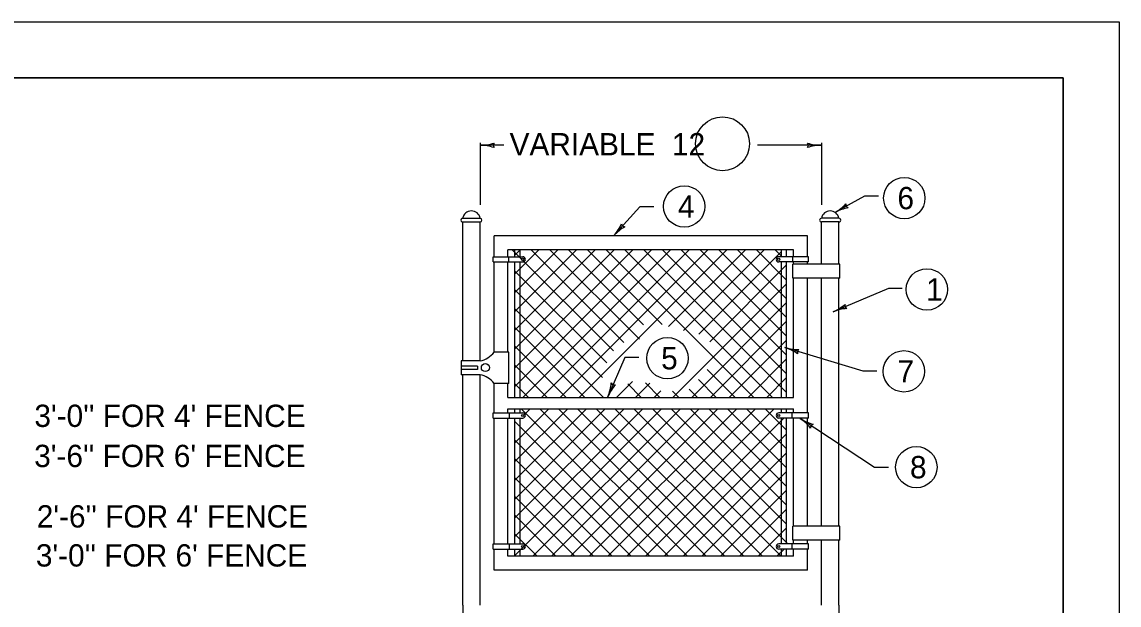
# Model space of a CAD drawing. Extents: x 1000 to 1036.3, y 1000 to 1022.
# Drawn here: x 1026.16 to 1036, y 1016.77 to 1022 of the extents above; entities that cross this region are included whole.
import ezdxf

# ---------------------------------------------------------------- set-up
doc = ezdxf.new("R2010")
doc.units = 0
for name, color, linetype in [('Level 1', 7, 'Continuous'), ('Level 10', 7, 'Continuous'), ('Level 11', 7, 'Continuous')]:
    doc.layers.add(name, color=color, linetype=linetype)

msp = doc.modelspace()

# ---------------------------------------------------------------- linework, layer by layer
at = {"layer": 'Level 1'}
for p, q in [((1030.2678, 1020.9153), (1030.2678, 1020.3592)), ((1030.4797, 1020.8932), (1030.2678, 1020.8932)), ((1033.3303, 1020.8932), (1032.7568, 1020.8932)), ((1033.3303, 1020.9153), (1033.3303, 1020.3592)), ((1033.7175, 1020.4375), (1033.4507, 1020.2901)), ((1033.8425, 1020.4375), (1033.7175, 1020.4375)), ((1031.7023, 1020.34), (1031.4682, 1020.0835)), ((1031.8273, 1020.34), (1031.7023, 1020.34)), ((1030.1115, 1020.2387), (1030.2678, 1020.2387)), ((1030.1115, 1020.2058), (1030.2678, 1020.2058)), ((1030.1118, 1018.9596), (1030.1118, 1020.2058)), ((1030.2678, 1018.9596), (1030.2678, 1020.2058)), ((1033.4867, 1020.2387), (1033.3303, 1020.2387)), ((1033.4867, 1020.2058), (1033.3303, 1020.2058)), ((1033.3303, 1019.8263), (1033.3303, 1020.2058)), ((1033.4864, 1019.8263), (1033.4864, 1020.2058)), ((1033.2053, 1020.0807), (1030.3928, 1020.0807)), ((1030.3928, 1019.8932), (1030.3928, 1020.0807)), ((1033.2053, 1019.8932), (1033.2053, 1020.0807)), ((1033.0803, 1019.9557), (1030.5178, 1019.9557)), ((1030.5178, 1019.8932), (1030.5178, 1019.9557)), ((1030.5569, 1019.9557), (1031.4632, 1019.0494)), ((1030.5803, 1019.8932), (1030.5803, 1019.9557)), ((1030.5803, 1019.9088), (1030.6273, 1019.9557)), ((1030.5803, 1019.7403), (1030.7957, 1019.9557)), ((1030.5803, 1019.5718), (1030.9642, 1019.9557)), ((1030.5803, 1019.4034), (1031.1326, 1019.9557)), ((1030.5803, 1019.2349), (1031.301, 1019.9557)), ((1030.5803, 1019.0665), (1031.4695, 1019.9557)), ((1030.5803, 1018.8981), (1031.6379, 1019.9557)), ((1030.5803, 1018.7296), (1031.8063, 1019.9557)), ((1030.6273, 1019.8932), (1030.6273, 1019.9557)), ((1030.6506, 1018.6314), (1031.9748, 1019.9557)), ((1030.7254, 1019.9557), (1031.5586, 1019.1226)), ((1030.819, 1018.6314), (1032.1433, 1019.9557)), ((1030.8938, 1019.9557), (1031.6966, 1019.153)), ((1030.9875, 1018.6314), (1032.3118, 1019.9557)), ((1031.0623, 1019.9557), (1031.7346, 1019.2834)), ((1031.1559, 1018.6314), (1032.4802, 1019.9557)), ((1031.2308, 1019.9557), (1031.9024, 1019.284)), ((1031.3992, 1019.9557), (1032.7234, 1018.6314)), ((1031.5677, 1019.9557), (1032.8919, 1018.6314)), ((1031.7361, 1019.9557), (1033.0178, 1018.6739)), ((1031.9045, 1019.9557), (1033.0178, 1018.8423)), ((1031.9595, 1019.2666), (1032.6486, 1019.9557)), ((1032.073, 1019.9557), (1033.0178, 1019.0108)), ((1032.0917, 1019.2303), (1032.8171, 1019.9557)), ((1032.2414, 1019.9557), (1033.0178, 1019.1793)), ((1032.4099, 1019.9557), (1033.0178, 1019.3478)), ((1032.5783, 1019.9557), (1033.0178, 1019.5162)), ((1032.7468, 1019.9557), (1033.0178, 1019.6846)), ((1032.9153, 1019.9557), (1032.9778, 1019.8932)), ((1032.9708, 1019.8932), (1032.9708, 1019.9557)), ((1033.0178, 1019.8932), (1033.0178, 1019.9557)), ((1033.0803, 1019.8932), (1033.0803, 1019.9557)), ((1030.3853, 1019.8932), (1030.6508, 1019.8932)), ((1030.3853, 1019.8464), (1030.3853, 1019.8932)), ((1030.5253, 1019.8464), (1030.5253, 1019.8932)), ((1032.2291, 1019.1993), (1032.9708, 1019.941)), ((1033.2128, 1019.8932), (1032.9473, 1019.8932)), ((1033.0728, 1019.8464), (1033.0728, 1019.8932)), ((1033.2128, 1019.8464), (1033.2128, 1019.8932)), ((1030.3853, 1019.8464), (1030.6508, 1019.8464)), ((1030.3928, 1019.0377), (1030.3928, 1019.8464)), ((1030.5178, 1019.0377), (1030.5178, 1019.8464)), ((1030.5803, 1018.6314), (1030.5803, 1019.8464)), ((1030.5803, 1019.7638), (1031.4041, 1018.9401)), ((1030.6273, 1018.6314), (1030.6273, 1019.8464)), ((1032.3285, 1019.1302), (1033.0178, 1019.8195)), ((1033.2128, 1019.8464), (1032.9473, 1019.8464)), ((1032.9708, 1018.6314), (1032.9708, 1019.8464)), ((1033.0178, 1018.6314), (1033.0178, 1019.8464)), ((1033.4939, 1019.8263), (1033.0728, 1019.8263)), ((1033.0728, 1019.7013), (1033.0728, 1019.8263)), ((1033.0803, 1019.8263), (1033.0803, 1019.8464)), ((1033.2053, 1019.8263), (1033.2053, 1019.8464)), ((1033.4939, 1019.7013), (1033.4939, 1019.8263)), ((1031.9982, 1018.6314), (1033.0178, 1019.6511)), ((1033.4939, 1019.7013), (1033.0728, 1019.7013)), ((1033.0803, 1018.6314), (1033.0803, 1019.7013)), ((1033.2053, 1018.4925), (1033.2053, 1019.7013)), ((1033.3303, 1017.4752), (1033.3303, 1019.7013)), ((1033.4864, 1017.4752), (1033.4864, 1019.7013)), ((1030.5803, 1019.5954), (1031.3655, 1018.8103)), ((1033.9304, 1019.608), (1033.4344, 1019.3987)), ((1034.0554, 1019.608), (1033.9304, 1019.608)), ((1032.1666, 1018.6314), (1033.0178, 1019.4826)), ((1030.5803, 1019.4269), (1031.3758, 1018.6314)), ((1030.5803, 1019.2585), (1031.2074, 1018.6314)), ((1032.3351, 1018.6314), (1033.0178, 1019.3142)), ((1030.5803, 1019.0901), (1031.039, 1018.6314)), ((1032.5035, 1018.6314), (1033.0178, 1019.1458)), ((1033.7034, 1018.8673), (1033.0028, 1019.0778)), ((1030.5253, 1019.0377), (1030.3928, 1019.0377)), ((1030.5253, 1018.7564), (1030.5253, 1019.0377)), ((1031.566, 1018.9899), (1031.414, 1018.6377)), ((1031.691, 1018.9899), (1031.566, 1018.9899)), ((1032.6719, 1018.6314), (1033.0178, 1018.9773)), ((1030.2678, 1018.9596), (1030.0968, 1018.9596)), ((1030.0968, 1018.9596), (1030.0968, 1018.8346)), ((1030.2438, 1018.9127), (1030.0968, 1018.9127)), ((1030.2438, 1018.8815), (1030.0968, 1018.8815)), ((1030.2438, 1018.9127), (1030.2438, 1018.8815)), ((1030.5803, 1018.9216), (1030.8705, 1018.6314)), ((1032.3048, 1018.8817), (1032.555, 1018.6314)), ((1033.8284, 1018.8673), (1033.7034, 1018.8673)), ((1030.2678, 1018.8346), (1030.0968, 1018.8346)), ((1030.1118, 1016.7683), (1030.1118, 1018.8346)), ((1030.2678, 1016.7683), (1030.2678, 1018.8346)), ((1031.4928, 1018.6314), (1031.6344, 1018.773)), ((1032.2269, 1018.7911), (1032.3866, 1018.6314)), ((1032.8404, 1018.6314), (1033.0178, 1018.8088)), ((1030.3928, 1018.4925), (1030.3928, 1018.7564)), ((1030.5253, 1018.7564), (1030.3929, 1018.7564)), ((1030.5178, 1018.6314), (1030.5178, 1018.7564)), ((1030.5803, 1018.7532), (1030.7021, 1018.6314)), ((1031.5918, 1018.7523), (1031.7128, 1018.6314)), ((1031.6613, 1018.6314), (1031.79, 1018.7602)), ((1031.7503, 1018.7623), (1031.8812, 1018.6314)), ((1031.8298, 1018.6314), (1031.8888, 1018.6905)), ((1031.9948, 1018.6863), (1032.0497, 1018.6314)), ((1032.1433, 1018.7063), (1032.2181, 1018.6314)), ((1030.5178, 1018.6314), (1033.0803, 1018.6314)), ((1030.3853, 1018.4925), (1030.6508, 1018.4925)), ((1030.3853, 1018.4457), (1030.3853, 1018.4925)), ((1030.5178, 1018.5299), (1033.0803, 1018.5299)), ((1030.5178, 1018.4925), (1030.5178, 1018.5299)), ((1030.5311, 1018.4457), (1030.5311, 1018.4925)), ((1030.5724, 1017.2057), (1031.8967, 1018.5299)), ((1030.5803, 1018.4925), (1030.5803, 1018.5299)), ((1030.5803, 1018.2243), (1030.886, 1018.5299)), ((1030.5803, 1018.0558), (1031.0544, 1018.5299)), ((1030.5803, 1017.8873), (1031.2228, 1018.5299)), ((1030.5803, 1017.7189), (1031.3913, 1018.5299)), ((1030.5803, 1017.5505), (1031.5598, 1018.5299)), ((1030.5803, 1017.382), (1031.7283, 1018.5299)), ((1030.6273, 1018.4925), (1030.6273, 1018.5299)), ((1030.6351, 1018.5299), (1031.9593, 1017.2057)), ((1030.6801, 1018.4925), (1030.7175, 1018.5299)), ((1030.7408, 1017.2057), (1032.0651, 1018.5299)), ((1030.8036, 1018.5299), (1032.1278, 1017.2057)), ((1030.9093, 1017.2057), (1032.2336, 1018.5299)), ((1030.972, 1018.5299), (1032.2963, 1017.2057)), ((1031.0778, 1017.2057), (1032.402, 1018.5299)), ((1031.1405, 1018.5299), (1032.4648, 1017.2057)), ((1031.2462, 1017.2057), (1032.5704, 1018.5299)), ((1031.3089, 1018.5299), (1032.6332, 1017.2057)), ((1031.4147, 1017.2057), (1032.7389, 1018.5299)), ((1031.4773, 1018.5299), (1032.8016, 1017.2057)), ((1031.5831, 1017.2057), (1032.9073, 1018.5299)), ((1031.6458, 1018.5299), (1032.9701, 1017.2057)), ((1031.8143, 1018.5299), (1033.0273, 1017.3169)), ((1031.9827, 1018.5299), (1033.0178, 1017.4948)), ((1032.1512, 1018.5299), (1033.0178, 1017.6633)), ((1032.3196, 1018.5299), (1033.0178, 1017.8317)), ((1032.4881, 1018.5299), (1033.0178, 1018.0002)), ((1032.6565, 1018.5299), (1033.0178, 1018.1686)), ((1032.8249, 1018.5299), (1033.0178, 1018.337)), ((1033.2128, 1018.4925), (1032.9473, 1018.4925)), ((1032.9708, 1018.4925), (1032.9708, 1018.5299)), ((1033.0178, 1018.4925), (1033.0178, 1018.5299)), ((1033.0671, 1018.4457), (1033.0671, 1018.4925)), ((1033.0803, 1018.4925), (1033.0803, 1018.5299)), ((1033.2128, 1018.4457), (1033.2128, 1018.4925)), ((1030.3853, 1018.4457), (1030.6518, 1018.4457)), ((1030.3928, 1017.3169), (1030.3928, 1018.4457)), ((1030.5178, 1017.3169), (1030.5178, 1018.4457)), ((1030.5803, 1017.3169), (1030.5803, 1018.4457)), ((1030.5803, 1018.4163), (1031.7909, 1017.2057)), ((1030.6273, 1017.3169), (1030.6273, 1018.4457)), ((1031.7515, 1017.2057), (1032.9915, 1018.4457)), ((1033.2128, 1018.4457), (1032.9463, 1018.4457)), ((1032.9708, 1017.3169), (1032.9708, 1018.4457)), ((1033.0178, 1017.3169), (1033.0178, 1018.4457)), ((1033.0803, 1017.4752), (1033.0803, 1018.4457)), ((1033.8075, 1018.0018), (1033.1396, 1018.4415)), ((1033.2053, 1017.4752), (1033.2053, 1018.4457)), ((1031.92, 1017.2057), (1033.0178, 1018.3035)), ((1030.5803, 1018.2478), (1031.6225, 1017.2057)), ((1030.5803, 1018.0793), (1031.454, 1017.2057)), ((1032.0884, 1017.2057), (1033.0178, 1018.135)), ((1033.9325, 1018.0018), (1033.8075, 1018.0018)), ((1030.5803, 1017.9109), (1031.2856, 1017.2057)), ((1032.2569, 1017.2057), (1033.0178, 1017.9666)), ((1032.4253, 1017.2057), (1033.0178, 1017.7982)), ((1030.5803, 1017.7425), (1031.1172, 1017.2057)), ((1032.5938, 1017.2057), (1033.0178, 1017.6297)), ((1030.5803, 1017.574), (1030.9487, 1017.2057)), ((1030.5803, 1017.4056), (1030.7803, 1017.2057)), ((1032.7623, 1017.2057), (1033.0178, 1017.4613)), ((1033.0728, 1017.3502), (1033.0728, 1017.4752)), ((1033.4939, 1017.4752), (1033.0728, 1017.4752)), ((1033.4939, 1017.3502), (1033.4939, 1017.4752)), ((1030.3853, 1017.3169), (1030.6508, 1017.3169)), ((1030.3853, 1017.2701), (1030.3853, 1017.3169)), ((1030.5311, 1017.2701), (1030.5311, 1017.3169)), ((1033.2128, 1017.3169), (1032.9473, 1017.3169)), ((1033.0671, 1017.2701), (1033.0671, 1017.3169)), ((1033.4939, 1017.3502), (1033.0728, 1017.3502)), ((1033.0803, 1017.3169), (1033.0803, 1017.3502)), ((1033.2053, 1017.3169), (1033.2053, 1017.3502)), ((1033.2128, 1017.2701), (1033.2128, 1017.3169)), ((1033.3303, 1016.7683), (1033.3303, 1017.3502)), ((1033.4864, 1016.7683), (1033.4864, 1017.3502)), ((1030.3853, 1017.2701), (1030.6508, 1017.2701)), ((1030.3928, 1017.0807), (1030.3928, 1017.2701)), ((1030.5178, 1017.2057), (1030.5178, 1017.2701)), ((1033.0803, 1017.2057), (1030.5178, 1017.2057)), ((1030.5803, 1017.2057), (1030.5803, 1017.2701)), ((1030.6273, 1017.2057), (1030.6273, 1017.2701)), ((1032.9307, 1017.2057), (1032.9951, 1017.2701)), ((1033.2128, 1017.2701), (1032.9473, 1017.2701)), ((1032.9708, 1017.2057), (1032.9708, 1017.2701)), ((1033.0178, 1017.2057), (1033.0178, 1017.2701)), ((1033.0803, 1017.2057), (1033.0803, 1017.2701)), ((1033.2053, 1017.0807), (1033.2053, 1017.2701)), ((1033.2053, 1017.0807), (1030.3928, 1017.0807)), ((1030.1118, 1016.7686), (1030.1033, 1014.7058)), ((1033.4864, 1016.7686), (1033.4948, 1014.7058))]:
    msp.add_line(p, q, dxfattribs=at)
for centre, radius in [((1032.4426, 1020.9071), 0.2419), ((1034.0732, 1020.4195), 0.1856), ((1032.0993, 1020.3444), 0.1856), ((1030.6508, 1019.8698), 0.0101), ((1032.9474, 1019.8698), 0.0101), ((1034.2757, 1019.5998), 0.1856), ((1031.9487, 1018.9831), 0.1856), ((1034.0696, 1018.8652), 0.1856), ((1030.3153, 1018.8987), 0.0362), ((1030.6508, 1018.4691), 0.0101), ((1032.9474, 1018.4691), 0.0101), ((1034.1812, 1018.0054), 0.1856), ((1030.6508, 1017.2935), 0.0101), ((1032.9474, 1017.2935), 0.0101)]:
    msp.add_circle(centre, radius, dxfattribs=at)
for centre, radius, start, end in [((1030.2678, 1021.2841), 0.3909, 269.98778, 270), ((1030.2678, 1021.2841), 0.3909, 270, 288.66878), ((1030.2678, 1020.5022), 0.3909, 71.34716, 89.99389), ((1030.4165, 1020.8931), 0.0313, 138.7746, 220.89129), ((1033.1817, 1020.8932), 0.0313, 318.7746, 40.89129), ((1033.3303, 1020.5022), 0.3909, 90, 108.66878), ((1033.3303, 1021.2841), 0.3909, 251.34716, 269.99389), ((1033.3303, 1020.5022), 0.3909, 89.98778, 90), ((1033.2616, 1020.6323), 0.3909, 298.91921, 317.58799), ((1033.5808, 1020.3619), 0.0313, 167.69381, 249.8105), ((1030.1897, 1020.2255), 0.0793, 9.58946, 170.40896), ((1033.4085, 1020.2255), 0.0793, 9.59104, 170.41054), ((1033.2616, 1020.6323), 0.3909, 298.90699, 298.91921), ((1033.6397, 1019.9479), 0.3909, 100.26637, 118.9131), ((1030.1115, 1020.2222), 0.0165, 89.85495, 270.14505), ((1030.2678, 1020.2222), 0.0165, 270.14505, 89.85495), ((1031.1794, 1020.3471), 0.3909, 317.60609, 336.27488), ((1031.7569, 1019.8199), 0.3909, 118.95325, 137.59998), ((1031.5684, 1020.1933), 0.0313, 186.38069, 268.49739), ((1033.3304, 1020.2222), 0.0165, 90.14505, 269.85495), ((1033.4866, 1020.2222), 0.0165, 269.85495, 90.14505), ((1031.1794, 1020.3471), 0.3909, 317.59387, 317.60609), ((1030.6508, 1019.8698), 0.0234, 270, 90), ((1032.9474, 1019.8698), 0.0234, 90, 270), ((1033.2824, 1019.7588), 0.3909, 292.88184, 311.55062), ((1033.5714, 1019.4564), 0.0313, 161.65643, 243.77313), ((1033.2824, 1019.7588), 0.3909, 292.86961, 292.88184), ((1033.5864, 1019.0385), 0.3909, 94.22899, 112.87573), ((1033.1152, 1019.4522), 0.3909, 253.26603, 253.27825), ((1033.1152, 1019.4522), 0.3909, 253.27825, 271.94704), ((1032.8903, 1018.7033), 0.3909, 54.62541, 73.27214), ((1033.1451, 1019.0349), 0.0313, 122.05285, 204.16954), ((1030.2343, 1019.1524), 0.1958, 279.87756, 324.10574), ((1030.2343, 1018.6417), 0.1958, 35.89426, 80.12244), ((1031.0551, 1018.7926), 0.3909, 336.65924, 355.32802), ((1031.7729, 1018.4828), 0.3909, 138.00639, 156.65313), ((1031.4729, 1018.7741), 0.0313, 205.43383, 287.55053), ((1031.0551, 1018.7926), 0.3909, 336.64701, 336.65924), ((1030.6508, 1018.4691), 0.0234, 270, 90), ((1032.9474, 1018.4691), 0.0234, 90, 270), ((1033.3545, 1018.768), 0.3909, 236.63223, 236.64446), ((1033.3545, 1018.768), 0.3909, 236.64446, 255.31324), ((1032.9246, 1018.115), 0.3909, 37.99162, 56.63835), ((1033.2637, 1018.3597), 0.0313, 105.41906, 187.53575), ((1030.6508, 1017.2935), 0.0234, 270, 90), ((1032.9474, 1017.2935), 0.0234, 90, 270)]:
    msp.add_arc(centre, radius, start, end, dxfattribs=at)
at = {"layer": 'Level 10'}
for p, q in [((1000, 1022), (1036, 1022)), ((1036, 1022), (1036, 1000)), ((1007, 1021.5), (1035.5, 1021.5)), ((1035.5, 1021.5), (1035.5, 1000.5))]:
    msp.add_line(p, q, dxfattribs=at)
at = {"layer": 'Level 11'}
msp.add_lwpolyline([(1007, 1000.5), (1035.5, 1000.5), (1035.5, 1021.5), (1007, 1021.5)], close=True, dxfattribs=at)

# ---------------------------------------------------------------- texts
at = {"layer": 'Level 1'}
for s, p in [('VARIABLE  12', (1030.5324, 1020.8029)), ('4', (1032.0427, 1020.2444)), ('6', (1034.0118, 1020.3195)), ('1', (1034.2686, 1019.4998)), ('5', (1031.892, 1018.8831)), ('7', (1034.0129, 1018.7652)), ("3'-0'' FOR 4' FENCE", (1026.2693, 1018.3663)), ("3'-6'' FOR 6' FENCE", (1026.2678, 1018.0063)), ('8', (1034.1245, 1017.9054)), ("2'-6'' FOR 4' FENCE", (1026.2908, 1017.4638)), ("3'-0'' FOR 6' FENCE", (1026.2828, 1017.1138))]:
    msp.add_text(s, height=0.2, dxfattribs=at).set_placement(p)

doc.saveas('drawing.dxf')
